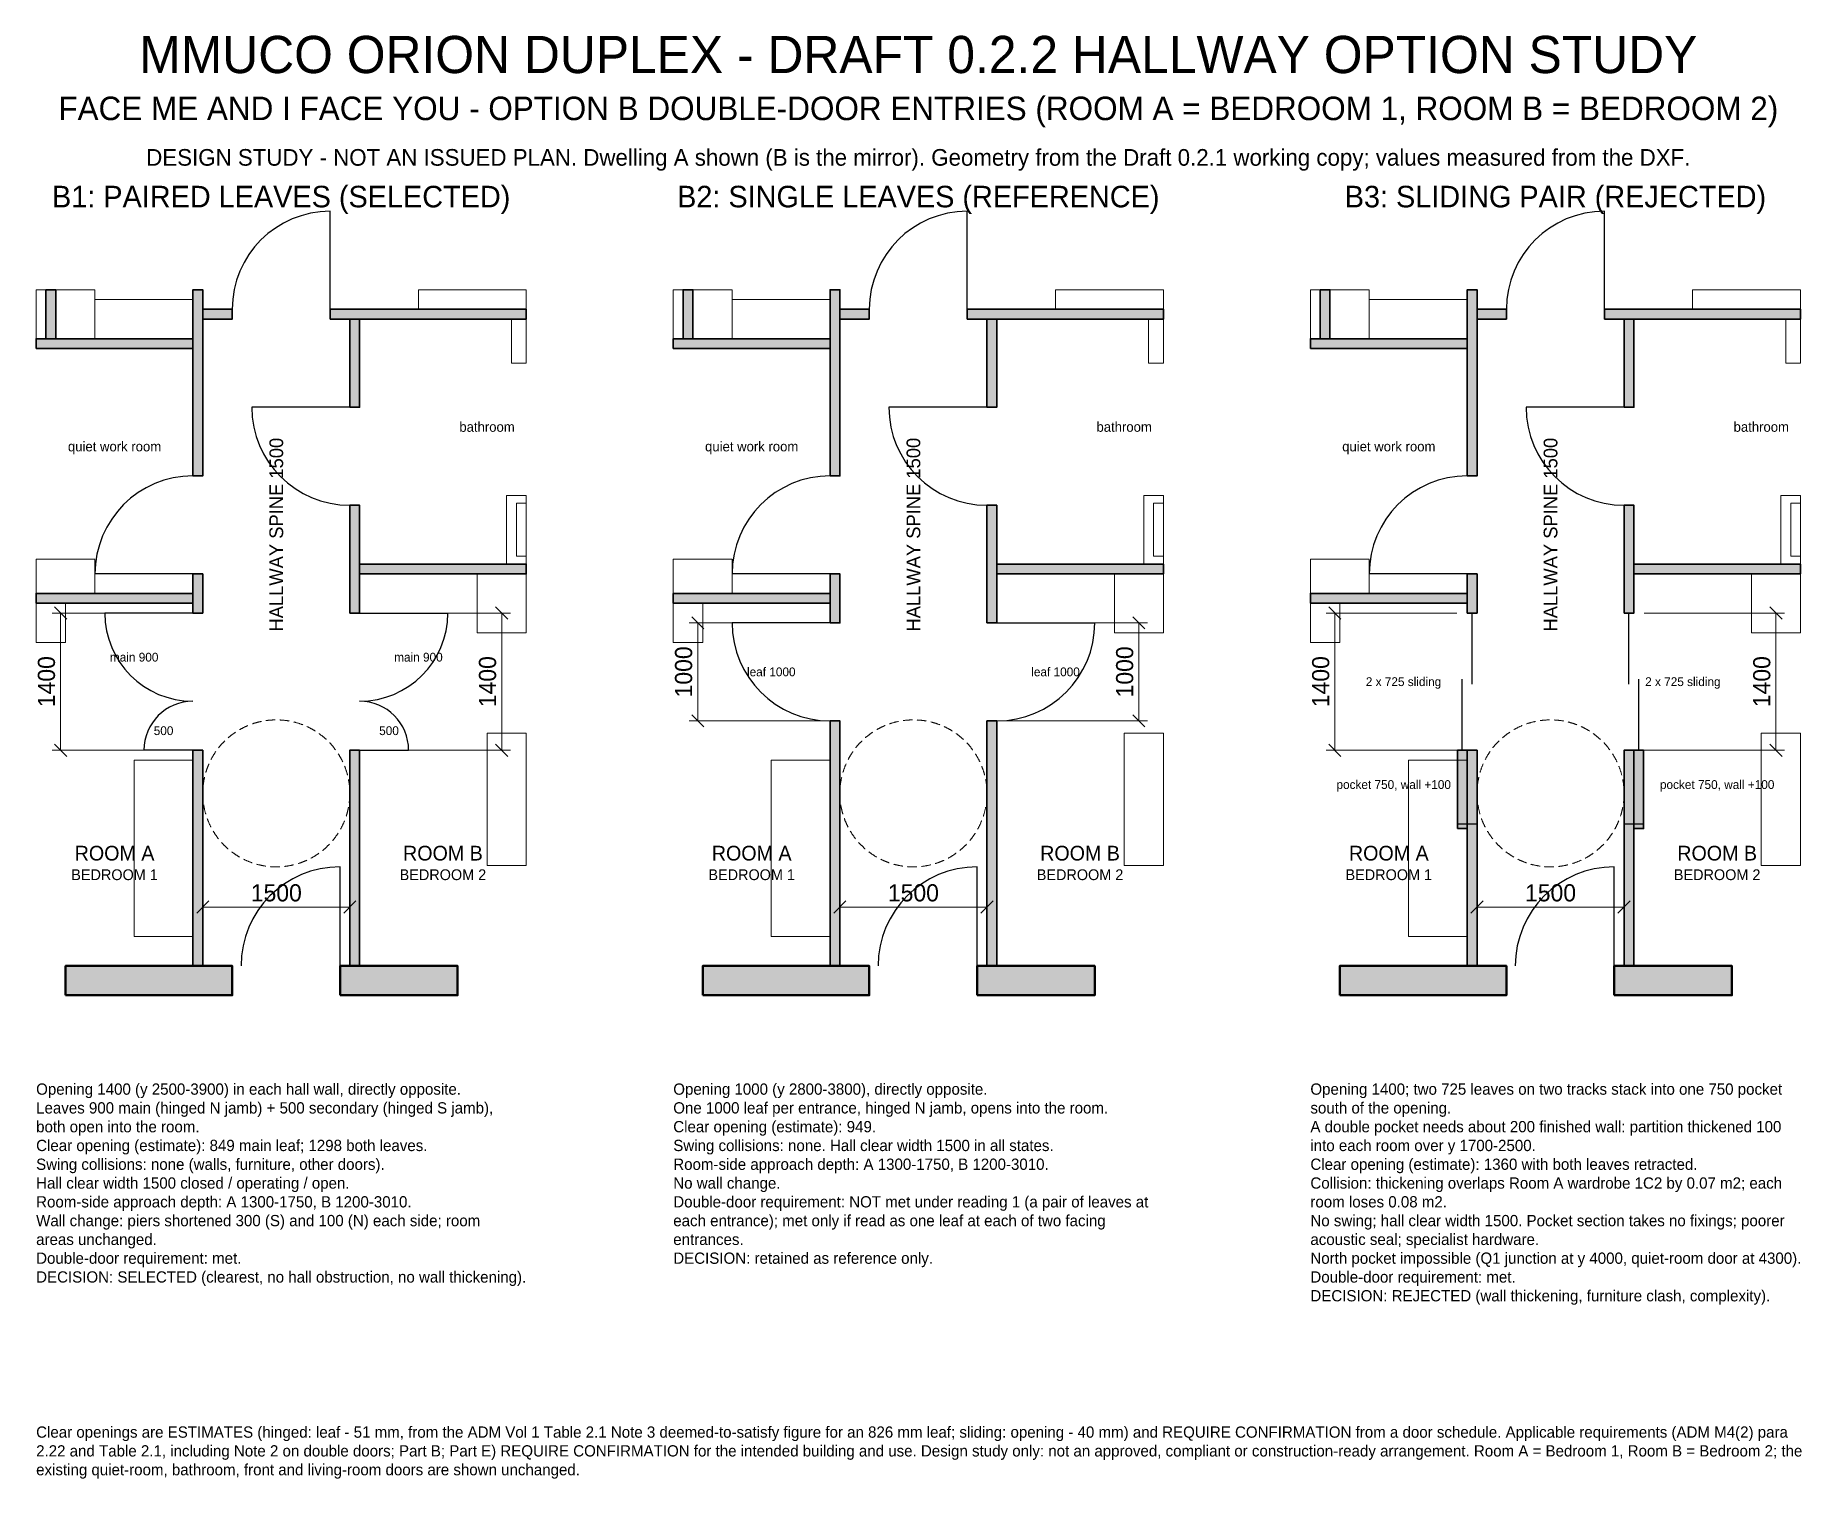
# Model space of a CAD drawing. Header units: millimetres. Extents: x 2692 to 20712, y -4933 to 9796.
import ezdxf
from ezdxf.enums import TextEntityAlignment as Align

# ---------------------------------------------------------------- set-up
doc = ezdxf.new("R2010")
doc.units = ezdxf.units.MM
doc.header["$LTSCALE"] = 15
doc.linetypes.add('DASHED', pattern=[19.05, 12.7, -6.35])
doc.linetypes.add('HIDDEN', pattern=[9.525, 6.35, -3.175])
for name, color, linetype, lineweight in [('A-ACCS', 3, 'HIDDEN', 13), ('A-ANNO-DIMS', 1, 'Continuous', 18), ('A-ANNO-TEXT', 7, 'Continuous', 25), ('A-DOOR', 4, 'Continuous', 25), ('A-FURN', 8, 'Continuous', 18), ('A-PROV', 30, 'DASHED', 25), ('A-SANI', 4, 'Continuous', 18), ('A-WALL-EXT', 7, 'Continuous', 50), ('A-WALL-INT', 8, 'Continuous', 35)]:
    doc.layers.add(name, color=color, linetype=linetype, lineweight=lineweight)
doc.dimstyles.new('ORION', dxfattribs={"dimscale": 70, "dimtxt": 2.5, "dimasz": 2.5, "dimexe": 1.25, "dimexo": 1.5, "dimgap": 0.8, "dimtad": 1, "dimdec": 0, "dimdsep": 46, "dimtxsty": 'Standard', "dimtsz": 1.25, "dimcen": 2.5, "dimadec": 0, "dimazin": 0, "dimtfac": 1, "dimtdec": 4, "dimtmove": 0, "dimatfit": 3, "dimfxl": 1, "dimtzin": 0, "dimarcsym": 0})

# ---------------------------------------------------------------- blocks, each defined once
blk = doc.blocks.new('*D8')
at = {"layer": 'A-ANNO-DIMS', "color": 0}
for p, q in [((4195, 3900), (2862, 3900)), ((3012, 3838), (2888, 3962)), ((2950, 2500), (2950, 3900)), ((3012, 2438), (2888, 2562)), ((4195, 2500), (2862, 2500))]:
    blk.add_line(p, q, dxfattribs=at)
at = {"layer": 'A-ANNO-DIMS', "color": 0, "insert": (2806, 3200), "char_height": 175, "attachment_point": 5, "rotation": 90}
blk.add_mtext('1400', dxfattribs=at)
blk = doc.blocks.new('*D9')
at = {"layer": 'A-ANNO-DIMS', "color": 0}
for p, q in [((6105, 3900), (7538, 3900)), ((7512, 3838), (7388, 3962)), ((7450, 2500), (7450, 3900)), ((7512, 2438), (7388, 2562)), ((6105, 2500), (7538, 2500))]:
    blk.add_line(p, q, dxfattribs=at)
at = {"layer": 'A-ANNO-DIMS', "color": 0, "insert": (7306, 3200), "char_height": 175, "attachment_point": 5, "rotation": 90}
blk.add_mtext('1400', dxfattribs=at)
blk = doc.blocks.new('*D10')
at = {"layer": 'A-ANNO-DIMS', "color": 0}
for p, q in [((4338, 838), (4462, 962)), ((5838, 838), (5962, 962)), ((4400, 900), (5900, 900))]:
    blk.add_line(p, q, dxfattribs=at)
at = {"layer": 'A-ANNO-DIMS', "color": 0, "insert": (5150, 1044), "char_height": 175, "attachment_point": 5}
blk.add_mtext('1500', dxfattribs=at)
blk = doc.blocks.new('*D11')
at = {"layer": 'A-ANNO-DIMS', "color": 0}
for p, q in [((10695, 3800), (9362, 3800)), ((9512, 3738), (9388, 3862)), ((9450, 2800), (9450, 3800)), ((10695, 2800), (9362, 2800)), ((9512, 2738), (9388, 2862))]:
    blk.add_line(p, q, dxfattribs=at)
at = {"layer": 'A-ANNO-DIMS', "color": 0, "insert": (9306, 3300), "char_height": 175, "attachment_point": 5, "rotation": 90}
blk.add_mtext('1000', dxfattribs=at)
blk = doc.blocks.new('*D12')
at = {"layer": 'A-ANNO-DIMS', "color": 0}
for p, q in [((12605, 3800), (14038, 3800)), ((14012, 3738), (13888, 3862)), ((13950, 2800), (13950, 3800)), ((12605, 2800), (14038, 2800)), ((14012, 2738), (13888, 2862))]:
    blk.add_line(p, q, dxfattribs=at)
at = {"layer": 'A-ANNO-DIMS', "color": 0, "insert": (13806, 3300), "char_height": 175, "attachment_point": 5, "rotation": 90}
blk.add_mtext('1000', dxfattribs=at)
blk = doc.blocks.new('*D15')
at = {"layer": 'A-ANNO-DIMS', "color": 0}
for p, q in [((10838, 838), (10962, 962)), ((12338, 838), (12462, 962)), ((10900, 900), (12400, 900))]:
    blk.add_line(p, q, dxfattribs=at)
at = {"layer": 'A-ANNO-DIMS', "color": 0, "insert": (11650, 1044), "char_height": 175, "attachment_point": 5}
blk.add_mtext('1500', dxfattribs=at)
blk = doc.blocks.new('*D16')
at = {"layer": 'A-ANNO-DIMS', "color": 0}
for p, q in [((17195, 3900), (15862, 3900)), ((16012, 3838), (15888, 3962)), ((15950, 2500), (15950, 3900)), ((16012, 2438), (15888, 2562)), ((17195, 2500), (15862, 2500))]:
    blk.add_line(p, q, dxfattribs=at)
at = {"layer": 'A-ANNO-DIMS', "color": 0, "insert": (15806, 3200), "char_height": 175, "attachment_point": 5, "rotation": 90}
blk.add_mtext('1400', dxfattribs=at)
blk = doc.blocks.new('*D17')
at = {"layer": 'A-ANNO-DIMS', "color": 0}
for p, q in [((19105, 3900), (20538, 3900)), ((20512, 3838), (20388, 3962)), ((20450, 2500), (20450, 3900)), ((20512, 2438), (20388, 2562)), ((19105, 2500), (20538, 2500))]:
    blk.add_line(p, q, dxfattribs=at)
at = {"layer": 'A-ANNO-DIMS', "color": 0, "insert": (20306, 3200), "char_height": 175, "attachment_point": 5, "rotation": 90}
blk.add_mtext('1400', dxfattribs=at)
blk = doc.blocks.new('*D18')
at = {"layer": 'A-ANNO-DIMS', "color": 0}
for p, q in [((17338, 838), (17462, 962)), ((18838, 838), (18962, 962)), ((17400, 900), (18900, 900))]:
    blk.add_line(p, q, dxfattribs=at)
at = {"layer": 'A-ANNO-DIMS', "color": 0, "insert": (18150, 1044), "char_height": 175, "attachment_point": 5}
blk.add_mtext('1500', dxfattribs=at)

msp = doc.modelspace()

# ---------------------------------------------------------------- hatches: boundary and pattern name
at = {"layer": 'A-ANNO-TEXT'}
for points in [[(2800, 6700), (2900, 6700), (2900, 7200), (2800, 7200)], [(4300, 5300), (4400, 5300), (4400, 7200), (4300, 7200)], [(9300, 6700), (9400, 6700), (9400, 7200), (9300, 7200)], [(10800, 5300), (10900, 5300), (10900, 7200), (10800, 7200)], [(15800, 6700), (15900, 6700), (15900, 7200), (15800, 7200)], [(17300, 5300), (17400, 5300), (17400, 7200), (17300, 7200)], [(4400, 6900), (4700, 6900), (4700, 7000), (4400, 7000)], [(5700, 6900), (7700, 6900), (7700, 7000), (5700, 7000)], [(5900, 6000), (6000, 6000), (6000, 6900), (5900, 6900)], [(10900, 6900), (11200, 6900), (11200, 7000), (10900, 7000)], [(12200, 6900), (14200, 6900), (14200, 7000), (12200, 7000)], [(12400, 6000), (12500, 6000), (12500, 6900), (12400, 6900)], [(17400, 6900), (17700, 6900), (17700, 7000), (17400, 7000)], [(18700, 6900), (20700, 6900), (20700, 7000), (18700, 7000)], [(18900, 6000), (19000, 6000), (19000, 6900), (18900, 6900)], [(2700, 6600), (4300, 6600), (4300, 6700), (2700, 6700)], [(9200, 6600), (10800, 6600), (10800, 6700), (9200, 6700)], [(15700, 6600), (17300, 6600), (17300, 6700), (15700, 6700)], [(5900, 3900), (6000, 3900), (6000, 5000), (5900, 5000)], [(12400, 3800), (12500, 3800), (12500, 5000), (12400, 5000)], [(18900, 3900), (19000, 3900), (19000, 5000), (18900, 5000)], [(6000, 4300), (7700, 4300), (7700, 4400), (6000, 4400)], [(12500, 4300), (14200, 4300), (14200, 4400), (12500, 4400)], [(19000, 4300), (20700, 4300), (20700, 4400), (19000, 4400)], [(4300, 3900), (4400, 3900), (4400, 4300), (4300, 4300)], [(10800, 3800), (10900, 3800), (10900, 4300), (10800, 4300)], [(17300, 3900), (17400, 3900), (17400, 4300), (17300, 4300)], [(2700, 4000), (4300, 4000), (4300, 4100), (2700, 4100)], [(9200, 4000), (10800, 4000), (10800, 4100), (9200, 4100)], [(15700, 4000), (17300, 4000), (17300, 4100), (15700, 4100)], [(10800, 300), (10900, 300), (10900, 2800), (10800, 2800)], [(12400, 300), (12500, 300), (12500, 2800), (12400, 2800)], [(4300, 300), (4400, 300), (4400, 2500), (4300, 2500)], [(5900, 300), (6000, 300), (6000, 2500), (5900, 2500)], [(17200, 1700), (17300, 1700), (17300, 2500), (17200, 2500)], [(17300, 300), (17400, 300), (17400, 2500), (17300, 2500)], [(18900, 300), (19000, 300), (19000, 2500), (18900, 2500)], [(19000, 1700), (19100, 1700), (19100, 2500), (19000, 2500)], [(3000, 0), (4700, 0), (4700, 300), (3000, 300)], [(5800, 0), (7000, 0), (7000, 300), (5800, 300)], [(9500, 0), (11200, 0), (11200, 300), (9500, 300)], [(12300, 0), (13500, 0), (13500, 300), (12300, 300)], [(16000, 0), (17700, 0), (17700, 300), (16000, 300)], [(18800, 0), (20000, 0), (20000, 300), (18800, 300)]]:
    msp.add_hatch(color=256, dxfattribs=at).paths.add_polyline_path(points)

# ---------------------------------------------------------------- linework, layer by layer
at = {"layer": 'A-ACCS'}
for centre in [(5150, 2060), (11650, 2060), (18150, 2060)]:
    msp.add_circle(centre, 750, dxfattribs=at)
at = {"layer": 'A-DOOR'}
for p, q in [((5700, 7000), (5700, 8000)), ((12200, 7000), (12200, 8000)), ((18700, 7000), (18700, 8000)), ((5900, 6000), (4900, 6000)), ((12400, 6000), (11400, 6000)), ((18900, 6000), (17900, 6000)), ((4300, 4300), (3300, 4300)), ((10800, 4300), (9800, 4300)), ((17300, 4300), (16300, 4300)), ((4300, 3900), (3400, 3900)), ((6000, 3900), (6900, 3900)), ((10800, 3800), (9800, 3800)), ((12500, 3800), (13500, 3800)), ((17350, 3175), (17350, 3900)), ((18950, 3175), (18950, 3900)), ((17250, 2500), (17250, 3225)), ((19050, 2500), (19050, 3225)), ((4300, 2500), (3800, 2500)), ((6000, 2500), (6500, 2500)), ((5800, 300), (5800, 1310)), ((12300, 300), (12300, 1310)), ((18800, 300), (18800, 1310))]:
    msp.add_line(p, q, dxfattribs=at)
for centre, radius, start, end in [((5700, 7000), 1000, 90, 180), ((12200, 7000), 1000, 90, 180), ((18700, 7000), 1000, 90, 180), ((5900, 6000), 1000, 180, 270), ((12400, 6000), 1000, 180, 270), ((18900, 6000), 1000, 180, 270), ((4300, 4300), 1000, 90, 180), ((10800, 4300), 1000, 90, 180), ((17300, 4300), 1000, 90, 180), ((4300, 3900), 900, 180, 270), ((6000, 3900), 900, 270, 0), ((10800, 3800), 1000, 180, 270), ((12500, 3800), 1000, 270, 0), ((4300, 2500), 500, 90, 180), ((6000, 2500), 500, 0, 90), ((5800, 300), 1010, 90, 180), ((12300, 300), 1010, 90, 180), ((18800, 300), 1010, 90, 180)]:
    msp.add_arc(centre, radius, start, end, dxfattribs=at)
at = {"layer": 'A-FURN'}
for points in [[(2700, 6700), (2800, 6700), (2800, 7200), (2700, 7200)], [(2900, 6700), (3300, 6700), (3300, 7200), (2900, 7200)], [(3300, 6700), (4300, 6700), (4300, 7100), (3300, 7100)], [(6600, 7000), (7700, 7000), (7700, 7200), (6600, 7200)], [(9200, 6700), (9300, 6700), (9300, 7200), (9200, 7200)], [(9400, 6700), (9800, 6700), (9800, 7200), (9400, 7200)], [(9800, 6700), (10800, 6700), (10800, 7100), (9800, 7100)], [(13100, 7000), (14200, 7000), (14200, 7200), (13100, 7200)], [(15700, 6700), (15800, 6700), (15800, 7200), (15700, 7200)], [(15900, 6700), (16300, 6700), (16300, 7200), (15900, 7200)], [(16300, 6700), (17300, 6700), (17300, 7100), (16300, 7100)], [(19600, 7000), (20700, 7000), (20700, 7200), (19600, 7200)], [(2700, 4100), (3300, 4100), (3300, 4450), (2700, 4450)], [(9200, 4100), (9800, 4100), (9800, 4450), (9200, 4450)], [(15700, 4100), (16300, 4100), (16300, 4450), (15700, 4450)], [(7200, 3700), (7700, 3700), (7700, 4300), (7200, 4300)], [(13700, 3700), (14200, 3700), (14200, 4300), (13700, 4300)], [(20200, 3700), (20700, 3700), (20700, 4300), (20200, 4300)], [(2700, 3600), (3000, 3600), (3000, 4000), (2700, 4000)], [(9200, 3600), (9500, 3600), (9500, 4000), (9200, 4000)], [(15700, 3600), (16000, 3600), (16000, 4000), (15700, 4000)], [(7300, 1325), (7700, 1325), (7700, 2675), (7300, 2675)], [(13800, 1325), (14200, 1325), (14200, 2675), (13800, 2675)], [(20300, 1325), (20700, 1325), (20700, 2675), (20300, 2675)], [(3700, 600), (4300, 600), (4300, 2400), (3700, 2400)], [(10200, 600), (10800, 600), (10800, 2400), (10200, 2400)], [(16700, 600), (17300, 600), (17300, 2400), (16700, 2400)]]:
    msp.add_lwpolyline(points, close=True, dxfattribs=at)
at = {"layer": 'A-PROV'}
for points in [[(17200, 1750), (17400, 1750), (17400, 2500), (17200, 2500)], [(18900, 1750), (19100, 1750), (19100, 2500), (18900, 2500)]]:
    msp.add_lwpolyline(points, close=True, dxfattribs=at)
at = {"layer": 'A-SANI'}
for points in [[(7550, 6450), (7700, 6450), (7700, 6900), (7550, 6900)], [(14050, 6450), (14200, 6450), (14200, 6900), (14050, 6900)], [(20550, 6450), (20700, 6450), (20700, 6900), (20550, 6900)], [(7500, 4400), (7700, 4400), (7700, 5100), (7500, 5100)], [(14000, 4400), (14200, 4400), (14200, 5100), (14000, 5100)], [(20500, 4400), (20700, 4400), (20700, 5100), (20500, 5100)], [(7600, 4480), (7700, 4480), (7700, 5020), (7600, 5020)], [(14100, 4480), (14200, 4480), (14200, 5020), (14100, 5020)], [(20600, 4480), (20700, 4480), (20700, 5020), (20600, 5020)]]:
    msp.add_lwpolyline(points, close=True, dxfattribs=at)
at = {"layer": 'A-WALL-EXT'}
for points in [[(3000, 0), (4700, 0), (4700, 300), (3000, 300)], [(5800, 0), (7000, 0), (7000, 300), (5800, 300)], [(9500, 0), (11200, 0), (11200, 300), (9500, 300)], [(12300, 0), (13500, 0), (13500, 300), (12300, 300)], [(16000, 0), (17700, 0), (17700, 300), (16000, 300)], [(18800, 0), (20000, 0), (20000, 300), (18800, 300)]]:
    msp.add_lwpolyline(points, close=True, dxfattribs=at)
at = {"layer": 'A-WALL-INT'}
for points in [[(2800, 6700), (2900, 6700), (2900, 7200), (2800, 7200)], [(4300, 5300), (4400, 5300), (4400, 7200), (4300, 7200)], [(9300, 6700), (9400, 6700), (9400, 7200), (9300, 7200)], [(10800, 5300), (10900, 5300), (10900, 7200), (10800, 7200)], [(15800, 6700), (15900, 6700), (15900, 7200), (15800, 7200)], [(17300, 5300), (17400, 5300), (17400, 7200), (17300, 7200)], [(4400, 6900), (4700, 6900), (4700, 7000), (4400, 7000)], [(5700, 6900), (7700, 6900), (7700, 7000), (5700, 7000)], [(5900, 6000), (6000, 6000), (6000, 6900), (5900, 6900)], [(10900, 6900), (11200, 6900), (11200, 7000), (10900, 7000)], [(12200, 6900), (14200, 6900), (14200, 7000), (12200, 7000)], [(12400, 6000), (12500, 6000), (12500, 6900), (12400, 6900)], [(17400, 6900), (17700, 6900), (17700, 7000), (17400, 7000)], [(18700, 6900), (20700, 6900), (20700, 7000), (18700, 7000)], [(18900, 6000), (19000, 6000), (19000, 6900), (18900, 6900)], [(2700, 6600), (4300, 6600), (4300, 6700), (2700, 6700)], [(9200, 6600), (10800, 6600), (10800, 6700), (9200, 6700)], [(15700, 6600), (17300, 6600), (17300, 6700), (15700, 6700)], [(5900, 3900), (6000, 3900), (6000, 5000), (5900, 5000)], [(12400, 3800), (12500, 3800), (12500, 5000), (12400, 5000)], [(18900, 3900), (19000, 3900), (19000, 5000), (18900, 5000)], [(6000, 4300), (7700, 4300), (7700, 4400), (6000, 4400)], [(12500, 4300), (14200, 4300), (14200, 4400), (12500, 4400)], [(19000, 4300), (20700, 4300), (20700, 4400), (19000, 4400)], [(4300, 3900), (4400, 3900), (4400, 4300), (4300, 4300)], [(10800, 3800), (10900, 3800), (10900, 4300), (10800, 4300)], [(17300, 3900), (17400, 3900), (17400, 4300), (17300, 4300)], [(2700, 4000), (4300, 4000), (4300, 4100), (2700, 4100)], [(9200, 4000), (10800, 4000), (10800, 4100), (9200, 4100)], [(15700, 4000), (17300, 4000), (17300, 4100), (15700, 4100)], [(10800, 300), (10900, 300), (10900, 2800), (10800, 2800)], [(12400, 300), (12500, 300), (12500, 2800), (12400, 2800)], [(4300, 300), (4400, 300), (4400, 2500), (4300, 2500)], [(5900, 300), (6000, 300), (6000, 2500), (5900, 2500)], [(17200, 1700), (17300, 1700), (17300, 2500), (17200, 2500)], [(17300, 300), (17400, 300), (17400, 2500), (17300, 2500)], [(18900, 300), (19000, 300), (19000, 2500), (18900, 2500)], [(19000, 1700), (19100, 1700), (19100, 2500), (19000, 2500)]]:
    msp.add_lwpolyline(points, close=True, dxfattribs=at)

# ---------------------------------------------------------------- texts
at = {"layer": 'A-ANNO-TEXT'}
for s, height, p in [('MMUCO ORION DUPLEX - DRAFT 0.2.2 HALLWAY OPTION STUDY', 380, (11700, 9600)), ('FACE ME AND I FACE YOU - OPTION B DOUBLE-DOOR ENTRIES (ROOM A = BEDROOM 1, ROOM B = BEDROOM 2)', 240, (11700, 9050)), ('DESIGN STUDY - NOT AN ISSUED PLAN. Dwelling A shown (B is the mirror). Geometry from the Draft 0.2.1 working copy; values measured from the DXF.', 170, (11700, 8550)), ('B1: PAIRED LEAVES (SELECTED)', 220, (5200, 8150)), ('B2: SINGLE LEAVES (REFERENCE)', 220, (11700, 8150)), ('B3: SLIDING PAIR (REJECTED)', 220, (18200, 8150)), ('bathroom', 100, (7300, 5800)), ('bathroom', 100, (13800, 5800)), ('bathroom', 100, (20300, 5800)), ('quiet work room', 100, (3500, 5600)), ('quiet work room', 100, (10000, 5600)), ('quiet work room', 100, (16500, 5600)), ('main 900', 90, (3700, 3450)), ('main 900', 90, (6600, 3450)), ('leaf 1000', 90, (10200, 3300)), ('leaf 1000', 90, (13100, 3300)), ('2 x 725 sliding', 90, (16650, 3200)), ('2 x 725 sliding', 90, (19500, 3200)), ('500', 90, (4000, 2700)), ('500', 90, (6300, 2700)), ('pocket 750, wall +100', 90, (16550, 2150)), ('pocket 750, wall +100', 90, (19850, 2150)), ('ROOM A', 150, (3500, 1450)), ('ROOM B', 150, (6850, 1450)), ('ROOM A', 150, (10000, 1450)), ('ROOM B', 150, (13350, 1450)), ('ROOM A', 150, (16500, 1450)), ('ROOM B', 150, (19850, 1450)), ('BEDROOM 1', 110, (3500, 1230)), ('BEDROOM 2', 110, (6850, 1230)), ('BEDROOM 1', 110, (10000, 1230)), ('BEDROOM 2', 110, (13350, 1230)), ('BEDROOM 1', 110, (16500, 1230)), ('BEDROOM 2', 110, (19850, 1230))]:
    msp.add_text(s, height=height, dxfattribs=at).set_placement(p, align=Align.MIDDLE_CENTER)
for p in [(5150, 4700), (11650, 4700), (18150, 4700)]:
    msp.add_text('HALLWAY SPINE 1500', height=140, rotation=90, dxfattribs=at).set_placement(p, align=Align.MIDDLE_CENTER)
at = {"layer": 'A-ANNO-TEXT', "char_height": 115, "attachment_point": 1}
for s, insert, width in [('Opening 1400 (y 2500-3900) in each hall wall, directly opposite.\\PLeaves 900 main (hinged N jamb) + 500 secondary (hinged S jamb), both open into the room.\\PClear opening (estimate): 849 main leaf; 1298 both leaves.\\PSwing collisions: none (walls, furniture, other doors).\\PHall clear width 1500 closed / operating / open.\\PRoom-side approach depth: A 1300-1750, B 1200-3010.\\PWall change: piers shortened 300 (S) and 100 (N) each side; room areas unchanged.\\PDouble-door requirement: met.\\PDECISION: SELECTED (clearest, no hall obstruction, no wall thickening).', (2700, -900), 4900), ('Opening 1000 (y 2800-3800), directly opposite.\\POne 1000 leaf per entrance, hinged N jamb, opens into the room.\\PClear opening (estimate): 949.\\PSwing collisions: none. Hall clear width 1500 in all states.\\PRoom-side approach depth: A 1300-1750, B 1200-3010.\\PNo wall change.\\PDouble-door requirement: NOT met under reading 1 (a pair of leaves at each entrance); met only if read as one leaf at each of two facing entrances.\\PDECISION: retained as reference only.', (9200, -900), 4900), ('Opening 1400; two 725 leaves on two tracks stack into one 750 pocket south of the opening.\\PA double pocket needs about 200 finished wall: partition thickened 100 into each room over y 1700-2500.\\PClear opening (estimate): 1360 with both leaves retracted.\\PCollision: thickening overlaps Room A wardrobe 1C2 by 0.07 m2; each room loses 0.08 m2.\\PNo swing; hall clear width 1500. Pocket section takes no fixings; poorer acoustic seal; specialist hardware.\\PNorth pocket impossible (Q1 junction at y 4000, quiet-room door at 4300).\\PDouble-door requirement: met.\\PDECISION: REJECTED (wall thickening, furniture clash, complexity).', (15700, -900), 4900), ('Clear openings are ESTIMATES (hinged: leaf - 51 mm, from the ADM Vol 1 Table 2.1 Note 3 deemed-to-satisfy figure for an 826 mm leaf; sliding: opening - 40 mm) and REQUIRE CONFIRMATION from a door schedule. Applicable requirements (ADM M4(2) para 2.22 and Table 2.1, including Note 2 on double doors; Part B; Part E) REQUIRE CONFIRMATION for the intended building and use. Design study only: not an approved, compliant or construction-ready arrangement. Room A = Bedroom 1, Room B = Bedroom 2; the existing quiet-room, bathroom, front and living-room doors are shown unchanged.', (2700, -4400), 18000)]:
    msp.add_mtext(s, dxfattribs=dict(at, insert=insert, width=width))

# ---------------------------------------------------------------- dimensions: what is measured, and where the dimension line sits
at = {"layer": 'A-ANNO-DIMS'}
for base, p1, p2, picture, middle in [((2950, 3200), (4300, 2500), (4300, 3900), '*D8', (2806.5, 3200)), ((7450, 3200), (6000, 2500), (6000, 3900), '*D9', (7306.5, 3200)), ((9450, 3300), (10800, 2800), (10800, 3800), '*D11', (9306.5, 3300)), ((13950, 3300), (12500, 2800), (12500, 3800), '*D12', (13806.5, 3300)), ((15950, 3200), (17300, 2500), (17300, 3900), '*D16', (15806.5, 3200)), ((20450, 3200), (19000, 2500), (19000, 3900), '*D17', (20306.5, 3200))]:
    dim = msp.add_linear_dim(base=base, p1=p1, p2=p2, angle=90, dimstyle='ORION', dxfattribs=at)
    dim.commit()
    dim.dimension.update_dxf_attribs({"geometry": picture, "text_midpoint": middle})
for base, p1, p2, picture, middle in [((5150, 900), (4400, 900), (5900, 900), '*D10', (5150, 1043.5)), ((11650, 900), (10900, 900), (12400, 900), '*D15', (11650, 1043.5)), ((18150, 900), (17400, 900), (18900, 900), '*D18', (18150, 1043.5))]:
    dim = msp.add_linear_dim(base=base, p1=p1, p2=p2, dimstyle='ORION', dxfattribs=at)
    dim.commit()
    dim.dimension.update_dxf_attribs({"geometry": picture, "text_midpoint": middle})

doc.saveas('drawing.dxf')
